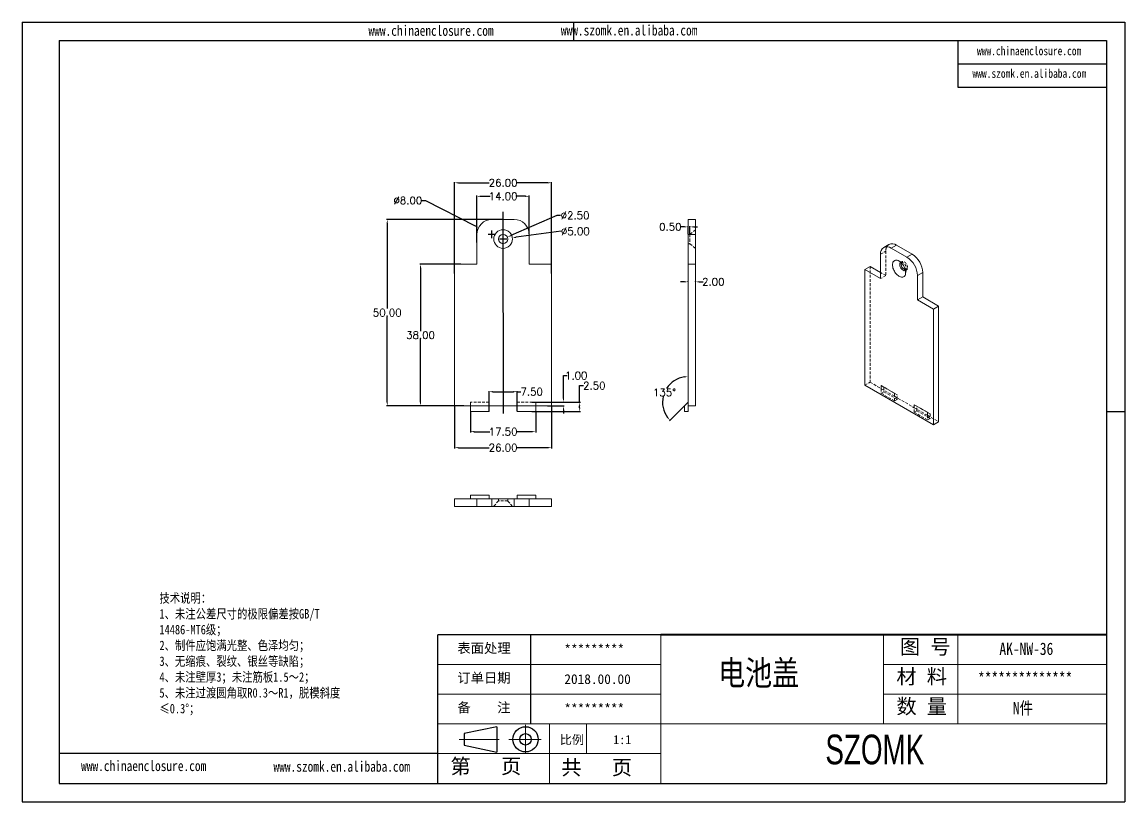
# Model space of a CAD drawing. Header units: inches. Extents: x 1813 to 4686, y 284 to 889.
# Drawn here: x 4389.9 to 4685.6, y 284.3 to 493.3 of the extents above; entities that cross this region are included whole.
import ezdxf

# ---------------------------------------------------------------- set-up
doc = ezdxf.new("R2010")
doc.units = ezdxf.units.IN
doc.header["$LTSCALE"] = 15
for name, pattern in [('CENTER2', [28.575, 19.05, -3.175, 3.175, -3.175]), ('CENTERX2', [101.6, 63.5, -12.7, 12.7, -12.7]), ('HIDDEN', [0.075, 0.05, -0.025])]:
    doc.linetypes.add(name, pattern=pattern)
doc.layers.add('文字', color=81, linetype='Continuous')
for name, color, linetype, lineweight in [('粗实线', 7, 'Continuous', 30), ('细实线', 3, 'Continuous', 9), ('细点划线', 2, 'CENTER2', 9)]:
    doc.layers.add(name, color=color, linetype=linetype, lineweight=lineweight)
doc.styles.get("Standard").update_dxf_attribs({"font": 'txt', "bigfont": 'gbcbig.shx'})
doc.styles.add('宋体', font='', dxfattribs={"width": 0.8, "height": 3.5})
doc.styles.add('长仿宋', font='', dxfattribs={"width": 0.7, "height": 4})
doc.styles.get('宋体').set_extended_font_data('SimSun')
doc.styles.get('长仿宋').set_extended_font_data('SimSun')
doc.dimstyles.new('2.5', dxfattribs={"dimtxt": 2, "dimasz": 1, "dimexe": 0.18, "dimexo": 0.0625, "dimgap": 0.09, "dimtad": 0, "dimtih": 1, "dimtoh": 1, "dimzin": 0, "dimdsep": 46, "dimtxsty": 'Standard', "dimcen": 1, "dimadec": 0, "dimazin": 2, "dimtfac": 1, "dimtofl": 0, "dimtmove": 0, "dimatfit": 3, "dimfxl": 1, "dimtolj": 1, "dimtzin": 0, "dimarcsym": 0})

# ---------------------------------------------------------------- blocks, each defined once
blk = doc.blocks.new('*D392')
at = {"color": 0, "lineweight": -2}
for p, q in [((4505.88, 390.34), (4505.88, 379.05)), ((4531.88, 390.34), (4531.88, 379.05)), ((4506.88, 379.23), (4515.12, 379.23)), ((4530.88, 379.23), (4522.63, 379.23))]:
    blk.add_line(p, q, dxfattribs=at)
at = {"color": 0}
for points in [[(4506.88, 379.4), (4506.88, 379.06), (4505.88, 379.23)], [(4530.88, 379.4), (4530.88, 379.06), (4531.88, 379.23)]]:
    blk.add_solid(points, dxfattribs=at)
at = {"layer": 'Defpoints', "color": 0}
for p in [(4505.88, 390.41), (4531.88, 390.41), (4531.88, 379.23)]:
    blk.add_point(p, dxfattribs=at)
at = {"color": 0, "insert": (4518.88, 379.23), "char_height": 2, "attachment_point": 5}
blk.add_mtext('\\A1;26.00', dxfattribs=at)
blk = doc.blocks.new('*D393')
at = {"color": 0, "lineweight": -2}
for p, q in [((4515.13, 388.97), (4515.13, 394.41)), ((4516.13, 394.23), (4521.63, 394.23)), ((4522.63, 388.97), (4522.63, 394.41)), ((4522.63, 394.23), (4523.63, 394.23))]:
    blk.add_line(p, q, dxfattribs=at)
at = {"color": 0}
for points in [[(4516.13, 394.4), (4516.13, 394.06), (4515.13, 394.23)], [(4521.63, 394.4), (4521.63, 394.06), (4522.63, 394.23)]]:
    blk.add_solid(points, dxfattribs=at)
at = {"layer": 'Defpoints', "color": 0}
for p in [(4522.63, 394.23), (4515.13, 388.91), (4522.63, 388.91)]:
    blk.add_point(p, dxfattribs=at)
at = {"color": 0, "insert": (4526.55, 394.23), "char_height": 2, "attachment_point": 5}
blk.add_mtext('\\A1;7.50', dxfattribs=at)
blk = doc.blocks.new('*D394')
at = {"color": 0, "lineweight": -2}
for p, q in [((4510.13, 388.84), (4510.13, 383.34)), ((4527.63, 388.84), (4527.63, 383.34)), ((4511.13, 383.52), (4515.29, 383.52)), ((4526.63, 383.52), (4522.47, 383.52))]:
    blk.add_line(p, q, dxfattribs=at)
at = {"color": 0}
for points in [[(4511.13, 383.69), (4511.13, 383.35), (4510.13, 383.52)], [(4526.63, 383.69), (4526.63, 383.35), (4527.63, 383.52)]]:
    blk.add_solid(points, dxfattribs=at)
at = {"layer": 'Defpoints', "color": 0}
for p in [(4510.13, 388.91), (4527.63, 388.91), (4527.63, 383.52)]:
    blk.add_point(p, dxfattribs=at)
at = {"color": 0, "insert": (4518.88, 383.52), "char_height": 2, "attachment_point": 5}
blk.add_mtext('\\A1;17.50', dxfattribs=at)
blk = doc.blocks.new('*D395')
at = {"color": 0, "lineweight": -2}
for p, q in [((4507.53, 428.41), (4496.57, 428.41)), ((4496.75, 427.41), (4496.75, 410.5)), ((4496.75, 391.41), (4496.75, 408.32)), ((4507.53, 390.41), (4496.57, 390.41))]:
    blk.add_line(p, q, dxfattribs=at)
at = {"color": 0}
for points in [[(4496.58, 427.41), (4496.91, 427.41), (4496.75, 428.41)], [(4496.58, 391.41), (4496.91, 391.41), (4496.75, 390.41)]]:
    blk.add_solid(points, dxfattribs=at)
at = {"layer": 'Defpoints', "color": 0}
for p in [(4496.75, 428.41), (4507.59, 428.41), (4507.59, 390.41)]:
    blk.add_point(p, dxfattribs=at)
at = {"color": 0, "insert": (4496.75, 409.41), "char_height": 2, "attachment_point": 5}
blk.add_mtext('\\A1;38.00', dxfattribs=at)
blk = doc.blocks.new('*D396')
at = {"color": 0, "lineweight": -2}
for p, q in [((4518.81, 440.41), (4487.64, 440.41)), ((4487.82, 439.41), (4487.82, 416.5)), ((4487.82, 391.41), (4487.82, 414.32)), ((4508.34, 390.41), (4487.64, 390.41))]:
    blk.add_line(p, q, dxfattribs=at)
at = {"color": 0}
for points in [[(4487.66, 439.41), (4487.99, 439.41), (4487.82, 440.41)], [(4487.66, 391.41), (4487.99, 391.41), (4487.82, 390.41)]]:
    blk.add_solid(points, dxfattribs=at)
at = {"layer": 'Defpoints', "color": 0}
for p in [(4487.82, 440.41), (4518.88, 440.41), (4508.41, 390.41)]:
    blk.add_point(p, dxfattribs=at)
at = {"color": 0, "insert": (4487.82, 415.41), "char_height": 2, "attachment_point": 5}
blk.add_mtext('\\A1;50.00', dxfattribs=at)
blk = doc.blocks.new('*D397')
at = {"color": 0, "lineweight": -2}
for p, q in [((4497.11, 445.48), (4498.11, 445.48)), ((4498.11, 445.48), (4511.42, 438.68)), ((4514.88, 436.41), (4516.88, 436.41)), ((4515.88, 435.41), (4515.88, 437.41))]:
    blk.add_line(p, q, dxfattribs=at)
at = {"color": 0}
blk.add_solid([(4511.5, 438.83), (4511.35, 438.53), (4512.32, 438.22)], dxfattribs=at)
at = {"layer": 'Defpoints', "color": 0}
for p in [(4512.32, 438.22), (4519.44, 434.59)]:
    blk.add_point(p, dxfattribs=at)
at = {"color": 0, "insert": (4493.35, 445.48), "char_height": 2, "attachment_point": 5}
blk.add_mtext('\\A1;∅8.00', dxfattribs=at)
blk = doc.blocks.new('*D398')
at = {"color": 0, "lineweight": -2}
for p, q in [((4511.88, 434.26), (4511.88, 446.78)), ((4512.88, 446.6), (4515.45, 446.6)), ((4524.88, 446.6), (4522.3, 446.6)), ((4525.88, 436.47), (4525.88, 446.78))]:
    blk.add_line(p, q, dxfattribs=at)
at = {"color": 0}
for points in [[(4512.88, 446.77), (4512.88, 446.43), (4511.88, 446.6)], [(4524.88, 446.77), (4524.88, 446.43), (4525.88, 446.6)]]:
    blk.add_solid(points, dxfattribs=at)
at = {"layer": 'Defpoints', "color": 0}
for p in [(4525.88, 446.6), (4525.88, 436.41), (4511.88, 434.19)]:
    blk.add_point(p, dxfattribs=at)
at = {"color": 0, "insert": (4518.88, 446.6), "char_height": 2, "attachment_point": 5}
blk.add_mtext('\\A1;14.00', dxfattribs=at)
blk = doc.blocks.new('*D399')
at = {"color": 0, "lineweight": -2}
for p, q in [((4505.88, 425.89), (4505.88, 450.4)), ((4506.88, 450.22), (4515.12, 450.22)), ((4530.88, 450.22), (4522.63, 450.22)), ((4531.88, 425.89), (4531.88, 450.4))]:
    blk.add_line(p, q, dxfattribs=at)
at = {"color": 0}
for points in [[(4506.88, 450.39), (4506.88, 450.05), (4505.88, 450.22)], [(4530.88, 450.39), (4530.88, 450.05), (4531.88, 450.22)]]:
    blk.add_solid(points, dxfattribs=at)
at = {"layer": 'Defpoints', "color": 0}
for p in [(4531.88, 450.22), (4505.88, 425.83), (4531.88, 425.83)]:
    blk.add_point(p, dxfattribs=at)
at = {"color": 0, "insert": (4518.88, 450.22), "char_height": 2, "attachment_point": 5}
blk.add_mtext('\\A1;26.00', dxfattribs=at)
blk = doc.blocks.new('*D400')
at = {"color": 0, "lineweight": -2}
for p, q in [((4533.24, 441.49), (4520.94, 436.06)), ((4534.24, 441.49), (4533.24, 441.49)), ((4517.88, 435.16), (4519.88, 435.16)), ((4518.88, 434.16), (4518.88, 436.16))]:
    blk.add_line(p, q, dxfattribs=at)
at = {"color": 0}
blk.add_solid([(4520.87, 436.21), (4521, 435.91), (4520.02, 435.66)], dxfattribs=at)
at = {"layer": 'Defpoints', "color": 0}
for p in [(4517.73, 434.65), (4520.02, 435.66)]:
    blk.add_point(p, dxfattribs=at)
at = {"color": 0, "insert": (4538.17, 441.49), "char_height": 2, "attachment_point": 5}
blk.add_mtext('\\A1;∅2.50', dxfattribs=at)
blk = doc.blocks.new('*D401')
at = {"color": 0, "lineweight": -2}
for p, q in [((4517.88, 435.16), (4519.88, 435.16)), ((4518.88, 434.16), (4518.88, 436.16)), ((4534.47, 437.22), (4522.35, 435.62))]:
    blk.add_line(p, q, dxfattribs=at)
at = {"color": 0}
blk.add_solid([(4522.33, 435.78), (4522.37, 435.45), (4521.36, 435.48)], dxfattribs=at)
at = {"layer": 'Defpoints', "color": 0}
for p in [(4516.4, 434.83), (4521.36, 435.48)]:
    blk.add_point(p, dxfattribs=at)
at = {"color": 0, "insert": (4538.23, 437.22), "char_height": 2, "attachment_point": 5}
blk.add_mtext('\\A1;∅5.00', dxfattribs=at)
blk = doc.blocks.new('*D402')
at = {"color": 0, "lineweight": -2}
for p, q in [((4539.4, 391.41), (4539.4, 395.85)), ((4539.4, 395.85), (4540.4, 395.85)), ((4526.62, 391.41), (4539.58, 391.41)), ((4539.4, 389.91), (4539.4, 390.41)), ((4526.62, 388.91), (4539.58, 388.91))]:
    blk.add_line(p, q, dxfattribs=at)
at = {"color": 0}
for points in [[(4539.24, 390.41), (4539.57, 390.41), (4539.4, 391.41)], [(4539.24, 389.91), (4539.57, 389.91), (4539.4, 388.91)]]:
    blk.add_solid(points, dxfattribs=at)
at = {"layer": 'Defpoints', "color": 0}
for p in [(4526.56, 391.41), (4539.4, 391.41), (4526.56, 388.91)]:
    blk.add_point(p, dxfattribs=at)
at = {"color": 0, "insert": (4543.33, 395.85), "char_height": 2, "attachment_point": 5}
blk.add_mtext('\\A1;2.50', dxfattribs=at)
blk = doc.blocks.new('*D403')
at = {"color": 0, "lineweight": -2}
for p, q in [((4535.06, 392.41), (4535.06, 398.54)), ((4535.06, 398.54), (4536.06, 398.54)), ((4526.68, 391.41), (4535.24, 391.41)), ((4530.8, 390.41), (4535.24, 390.41)), ((4535.06, 389.41), (4535.06, 388.41))]:
    blk.add_line(p, q, dxfattribs=at)
at = {"color": 0}
for points in [[(4534.89, 392.41), (4535.22, 392.41), (4535.06, 391.41)], [(4534.89, 389.41), (4535.22, 389.41), (4535.06, 390.41)]]:
    blk.add_solid(points, dxfattribs=at)
at = {"layer": 'Defpoints', "color": 0}
for p in [(4526.62, 391.41), (4530.74, 390.41), (4535.06, 391.41)]:
    blk.add_point(p, dxfattribs=at)
at = {"color": 0, "insert": (4538.48, 398.54), "char_height": 2, "attachment_point": 5}
blk.add_mtext('\\A1;1.00', dxfattribs=at)
blk = doc.blocks.new('*D404')
at = {"color": 0, "lineweight": -2}
for p, q in [((4567.46, 423.67), (4566.46, 423.67)), ((4568.46, 423.74), (4568.46, 423.85)), ((4570.46, 423.74), (4570.46, 423.85)), ((4571.46, 423.67), (4572.46, 423.67))]:
    blk.add_line(p, q, dxfattribs=at)
at = {"color": 0}
for points in [[(4567.46, 423.84), (4567.46, 423.51), (4568.46, 423.67)], [(4571.46, 423.84), (4571.46, 423.51), (4570.46, 423.67)]]:
    blk.add_solid(points, dxfattribs=at)
at = {"layer": 'Defpoints', "color": 0}
for p in [(4568.46, 423.67), (4570.46, 423.67), (4570.46, 423.67)]:
    blk.add_point(p, dxfattribs=at)
at = {"color": 0, "insert": (4575.22, 423.67), "char_height": 2, "attachment_point": 5}
blk.add_mtext('\\A1;2.00', dxfattribs=at)
blk = doc.blocks.new('*D405')
at = {"color": 0, "lineweight": -2}
for p, q in [((4567.46, 438.41), (4566.46, 438.41)), ((4568.46, 436.47), (4568.46, 438.59)), ((4568.96, 436.47), (4568.96, 438.59)), ((4569.96, 438.41), (4570.96, 438.41))]:
    blk.add_line(p, q, dxfattribs=at)
at = {"color": 0}
for points in [[(4567.46, 438.57), (4567.46, 438.24), (4568.46, 438.41)], [(4569.96, 438.57), (4569.96, 438.24), (4568.96, 438.41)]]:
    blk.add_solid(points, dxfattribs=at)
at = {"layer": 'Defpoints', "color": 0}
for p in [(4568.46, 438.41), (4568.46, 436.41), (4568.96, 436.41)]:
    blk.add_point(p, dxfattribs=at)
at = {"color": 0, "insert": (4563.7, 438.41), "char_height": 2, "attachment_point": 5}
blk.add_mtext('\\A1;0.50', dxfattribs=at)
blk = doc.blocks.new('*D406')
at = {"color": 0, "lineweight": -2}
blk.add_line((4567.42, 390.36), (4563.49, 386.43), dxfattribs=at)
for start, end in [(98.3683, 147.1978), (167.0779, 216.6317)]:
    blk.add_arc((4568.46, 391.41), 6.85, start, end, dxfattribs=at)
at = {"color": 0}
for points in [[(4567.45, 398.35), (4567.48, 398.02), (4568.46, 398.26)], [(4563.09, 387.43), (4562.84, 387.21), (4563.62, 386.56)]]:
    blk.add_solid(points, dxfattribs=at)
at = {"layer": 'Defpoints', "color": 0}
for p in [(4568.46, 428.41), (4563.62, 396.25), (4567.46, 390.41), (4568.46, 391.41), (4568.46, 390.41)]:
    blk.add_point(p, dxfattribs=at)
at = {"color": 0, "insert": (4562.13, 394.03), "char_height": 2, "attachment_point": 5}
blk.add_mtext('\\A1;135°', dxfattribs=at)

msp = doc.modelspace()

# ---------------------------------------------------------------- linework, layer by layer
for p, q in [((4389.941, 493.3), (4685.553, 493.3)), ((4389.941, 493.3), (4389.941, 284.282)), ((4537.747, 493.3), (4537.747, 488.324)), ((4685.553, 493.3), (4685.553, 284.282)), ((4399.894, 488.324), (4680.577, 488.324)), ((4399.894, 488.324), (4399.894, 289.258)), ((4640.764, 488.324), (4640.764, 475.882)), ((4680.577, 488.324), (4680.577, 289.258)), ((4640.764, 482.103), (4680.577, 482.103)), ((4640.764, 475.882), (4680.577, 475.882)), ((4685.553, 388.791), (4680.577, 388.791)), ((4561.137, 329.071), (4501.418, 329.071)), ((4501.418, 289.258), (4501.418, 329.071)), ((4526.301, 305.183), (4526.301, 329.071)), ((4501.418, 297.221), (4399.894, 297.221)), ((4399.894, 289.258), (4680.577, 289.258)), ((4389.941, 284.282), (4685.553, 284.282))]:
    msp.add_line(p, q)
at = {"color": 1, "linetype": 'CENTERX2'}
msp.add_line((4518.812, 442.405), (4518.88, 388.405), dxfattribs=at)
at = {"color": 7, "linetype": 'Continuous', "lineweight": 15}
for p, q in [((4521.877, 440.405), (4515.877, 440.405)), ((4568.461, 440.405), (4570.461, 440.405)), ((4568.461, 436.405), (4568.461, 440.405)), ((4570.461, 440.405), (4570.461, 436.405)), ((4511.877, 436.405), (4511.877, 428.405)), ((4525.877, 428.405), (4525.877, 436.405)), ((4570.461, 436.405), (4568.461, 436.405)), ((4568.461, 436.405), (4568.461, 428.405)), ((4570.461, 436.405), (4570.461, 428.405)), ((4622.307, 433.72), (4620.893, 432.903)), ((4624.307, 433.521), (4622.893, 432.705)), ((4627.135, 430.256), (4622.893, 432.705)), ((4628.549, 431.072), (4624.307, 433.521)), ((4620.064, 431.072), (4620.064, 424.539)), ((4627.135, 430.256), (4628.549, 431.072)), ((4505.877, 428.405), (4505.877, 390.405)), ((4511.877, 428.405), (4505.877, 428.405)), ((4531.877, 428.405), (4525.877, 428.405)), ((4531.877, 390.405), (4531.877, 428.405)), ((4568.461, 428.405), (4568.461, 390.405)), ((4570.461, 428.405), (4568.461, 428.405)), ((4570.461, 428.405), (4570.461, 390.405)), ((4615.821, 426.989), (4617.236, 427.805)), ((4615.821, 426.989), (4615.821, 395.96)), ((4620.064, 424.539), (4615.821, 426.989)), ((4620.064, 426.172), (4617.236, 427.805)), ((4631.378, 426.173), (4629.964, 425.357)), ((4631.378, 419.641), (4631.378, 426.173)), ((4629.964, 418.825), (4629.964, 425.357)), ((4631.378, 419.641), (4629.964, 418.825)), ((4634.206, 416.375), (4629.964, 418.825)), ((4635.62, 417.192), (4631.378, 419.641)), ((4634.206, 416.375), (4635.62, 417.192)), ((4635.62, 386.163), (4635.62, 417.192)), ((4634.206, 385.347), (4634.206, 416.375)), ((4615.821, 395.96), (4634.206, 385.347)), ((4505.877, 390.405), (4531.877, 390.405)), ((4510.127, 390.405), (4510.127, 388.905)), ((4515.127, 388.905), (4515.127, 390.405)), ((4522.627, 388.905), (4522.627, 390.405)), ((4527.627, 390.405), (4527.627, 388.905)), ((4568.461, 391.405), (4567.461, 390.405)), ((4567.461, 390.405), (4567.461, 388.905)), ((4570.461, 390.405), (4568.461, 390.405)), ((4568.461, 390.405), (4568.461, 388.905)), ((4510.127, 388.905), (4515.127, 388.905)), ((4527.627, 388.905), (4522.627, 388.905)), ((4567.461, 388.905), (4568.461, 388.905)), ((4634.206, 385.347), (4635.62, 386.163)), ((4505.877, 363.495), (4505.877, 365.495)), ((4511.877, 365.495), (4505.877, 365.495)), ((4510.127, 366.495), (4515.127, 366.495)), ((4510.127, 365.495), (4510.127, 366.495)), ((4511.877, 363.495), (4511.877, 365.495)), ((4511.877, 365.495), (4515.877, 365.495)), ((4515.127, 366.495), (4515.127, 365.495)), ((4515.877, 365.495), (4515.877, 363.495)), ((4521.877, 365.495), (4515.877, 365.495)), ((4521.877, 363.495), (4521.877, 365.495)), ((4521.877, 365.495), (4525.877, 365.495)), ((4522.627, 366.495), (4527.627, 366.495)), ((4522.627, 365.495), (4522.627, 366.495)), ((4525.877, 365.495), (4525.877, 363.495)), ((4531.877, 365.495), (4525.877, 365.495)), ((4527.627, 366.495), (4527.627, 365.495)), ((4531.877, 363.495), (4531.877, 365.495)), ((4511.877, 363.495), (4505.877, 363.495)), ((4515.877, 363.495), (4511.877, 363.495)), ((4521.877, 363.495), (4515.877, 363.495)), ((4525.877, 363.495), (4521.877, 363.495)), ((4531.877, 363.495), (4525.877, 363.495))]:
    msp.add_line(p, q, dxfattribs=at)
at = {"color": 7, "linetype": 'HIDDEN', "lineweight": 0}
for p, q in [((4570.461, 437.655), (4568.961, 436.405)), ((4568.461, 436.405), (4570.461, 436.405)), ((4568.961, 436.405), (4568.461, 436.405)), ((4568.961, 436.405), (4568.961, 435.155)), ((4568.961, 435.155), (4568.961, 433.905)), ((4568.461, 433.905), (4568.961, 433.905)), ((4568.961, 433.905), (4570.461, 432.655)), ((4620.064, 431.072), (4621.478, 431.888)), ((4621.478, 431.888), (4621.478, 425.356)), ((4625.938, 428.893), (4624.741, 429.368)), ((4625.803, 429.093), (4625.45, 428.888)), ((4617.236, 427.805), (4617.236, 396.776)), ((4621.478, 425.356), (4620.064, 426.172)), ((4626.699, 426.723), (4627.053, 426.927)), ((4626.76, 425.87), (4626.948, 427.144)), ((4621.478, 425.356), (4620.064, 424.539)), ((4615.821, 395.96), (4617.236, 396.776)), ((4617.236, 396.776), (4620.241, 395.042)), ((4623.776, 393.817), (4620.241, 395.858)), ((4620.241, 395.858), (4620.948, 395.45)), ((4620.241, 395.858), (4620.241, 395.042)), ((4620.241, 395.042), (4620.241, 393.817)), ((4620.241, 395.042), (4623.776, 393.001)), ((4620.948, 394.225), (4620.241, 393.817)), ((4620.241, 393.817), (4623.776, 391.776)), ((4620.948, 395.45), (4624.484, 393.409)), ((4620.948, 395.45), (4620.948, 394.225)), ((4620.948, 394.225), (4624.484, 392.184)), ((4624.484, 393.409), (4623.776, 393.817)), ((4623.776, 393.817), (4623.776, 393.001)), ((4624.484, 392.184), (4624.484, 393.409)), ((4510.127, 391.405), (4510.127, 390.405)), ((4515.127, 391.405), (4510.127, 391.405)), ((4515.127, 391.405), (4515.127, 390.405)), ((4522.627, 390.405), (4522.627, 391.405)), ((4522.627, 391.405), (4527.627, 391.405)), ((4527.627, 391.405), (4527.627, 390.405)), ((4623.776, 393.001), (4629.08, 389.939)), ((4623.776, 391.776), (4623.776, 393.001)), ((4624.484, 392.184), (4623.776, 391.776)), ((4629.08, 390.756), (4632.615, 388.715)), ((4629.08, 390.756), (4629.787, 390.347)), ((4629.08, 389.939), (4629.08, 390.756)), ((4629.787, 390.347), (4633.322, 388.306)), ((4629.787, 389.122), (4629.787, 390.347)), ((4629.08, 388.714), (4629.08, 389.939)), ((4629.08, 389.939), (4632.615, 387.898)), ((4629.787, 389.122), (4629.08, 388.714)), ((4632.615, 386.673), (4629.08, 388.714)), ((4633.322, 387.081), (4629.787, 389.122)), ((4633.322, 388.306), (4632.615, 388.715)), ((4632.615, 388.715), (4632.615, 387.898)), ((4632.615, 387.898), (4635.62, 386.163)), ((4632.615, 387.898), (4632.615, 386.673)), ((4633.322, 388.306), (4633.322, 387.081)), ((4633.322, 387.081), (4632.615, 386.673)), ((4517.627, 364.995), (4516.377, 363.495)), ((4517.627, 365.495), (4517.627, 364.995)), ((4520.127, 364.995), (4517.627, 364.995)), ((4520.127, 364.995), (4520.127, 365.495)), ((4521.377, 363.495), (4520.127, 364.995))]:
    msp.add_line(p, q, dxfattribs=at)
at = {"color": 7, "linetype": 'Continuous', "lineweight": 15, "flags": 128}
for points in [[(4623.246, 428.214), (4623.261, 428.467), (4623.304, 428.699), (4623.375, 428.906), (4623.474, 429.085), (4623.597, 429.232), (4623.744, 429.347), (4623.912, 429.426), (4624.097, 429.468), (4624.298, 429.473), (4624.511, 429.441), (4624.732, 429.372), (4624.957, 429.267), (4625.184, 429.128), (4625.407, 428.957), (4625.624, 428.757), (4625.832, 428.531), (4626.025, 428.284), (4626.202, 428.019), (4626.36, 427.74), (4626.495, 427.452), (4626.607, 427.16), (4626.692, 426.868), (4626.749, 426.582), (4626.778, 426.306), (4626.778, 426.044), (4626.749, 425.802), (4626.692, 425.582), (4626.607, 425.388), (4626.495, 425.225), (4626.36, 425.093), (4626.202, 424.996), (4626.025, 424.936), (4625.832, 424.912), (4625.624, 424.925), (4625.407, 424.976), (4625.184, 425.064), (4624.957, 425.186), (4624.732, 425.341), (4624.511, 425.527), (4624.298, 425.74), (4624.097, 425.977), (4623.912, 426.234), (4623.744, 426.507), (4623.597, 426.791), (4623.474, 427.081), (4623.375, 427.373), (4623.304, 427.663), (4623.261, 427.945), (4623.246, 428.214)], [(4625.191, 428.316), (4625.205, 428.126), (4625.247, 427.925), (4625.316, 427.72), (4625.409, 427.519), (4625.523, 427.326), (4625.656, 427.149), (4625.801, 426.993), (4625.956, 426.863), (4626.114, 426.763), (4626.271, 426.697), (4626.422, 426.667), (4626.561, 426.673), (4626.685, 426.716), (4626.721, 426.737)]]:
    msp.add_lwpolyline(points, dxfattribs=at)
at = {"color": 7, "linetype": 'HIDDEN', "lineweight": 0, "flags": 128}
for points in [[(4626.721, 426.737), (4626.79, 426.793), (4626.871, 426.903), (4626.927, 427.043), (4626.955, 427.206), (4626.955, 427.389), (4626.927, 427.586), (4626.871, 427.789), (4626.79, 427.993), (4626.685, 428.191), (4626.561, 428.377), (4626.422, 428.544), (4626.271, 428.687), (4626.114, 428.803), (4625.956, 428.886), (4625.801, 428.934), (4625.656, 428.947), (4625.523, 428.922), (4625.472, 428.901)], [(4627.312, 427.5), (4627.298, 427.69), (4627.256, 427.891), (4627.187, 428.096), (4627.094, 428.297), (4626.979, 428.49), (4626.847, 428.667), (4626.701, 428.823), (4626.547, 428.953), (4626.388, 429.053), (4626.231, 429.119), (4626.081, 429.149), (4625.941, 429.143), (4625.817, 429.1), (4625.713, 429.023), (4625.632, 428.913), (4625.583, 428.798)], [(4626.688, 426.885), (4626.701, 426.882), (4626.847, 426.869), (4626.979, 426.894), (4627.094, 426.954), (4627.187, 427.048), (4627.256, 427.174), (4627.298, 427.326), (4627.312, 427.5)]]:
    msp.add_lwpolyline(points, dxfattribs=at)
at = {"color": 7, "linetype": 'Continuous', "lineweight": 15}
for radius in [2.5, 1.25]:
    msp.add_circle((4518.877, 435.155), radius, dxfattribs=at)
for centre, radius, start, end in [((4515.877, 436.405), 4, 90, 180), ((4521.877, 436.405), 4, 0, 90), ((4621.794, 431.342), 1.751, 51.13075, 188.88), ((4623.138, 431.911), 1.99, 54.01716, 114.67238), ((4625.803, 428.381), 0.616, 122.493, 186.06771), ((4627.265, 428.493), 1.709, 169.74929, 250.24533), ((4623.839, 425.087), 6.13, 2.52416, 57.47584), ((4625.253, 425.903), 6.13, 2.52432, 57.47568)]:
    msp.add_arc(centre, radius, start, end, dxfattribs=at)
at = {"color": 7, "linetype": 'HIDDEN', "lineweight": 0}
msp.add_arc((4623.458, 432.096), 1.99, 125.32586, 185.98632, dxfattribs=at)
at = {"layer": '粗实线', "color": 7, "lineweight": 40}
msp.add_line((4680.577, 329.071), (4561.137, 329.071), dxfattribs=at)
at = {"layer": '粗实线', "color": 7}
for p, q in [((4517.155, 304.438), (4508.454, 302.594)), ((4508.454, 302.594), (4508.454, 299.517)), ((4517.155, 304.438), (4517.155, 297.62)), ((4508.454, 299.517), (4517.155, 297.62))]:
    msp.add_line(p, q, dxfattribs=at)
for radius in [3.383, 1.538]:
    msp.add_circle((4524.898, 301.056), radius, dxfattribs=at)
at = {"layer": '细实线', "color": 7}
for p, q in [((4561.137, 329.071), (4561.137, 289.258)), ((4620.857, 329.071), (4620.857, 305.183)), ((4640.764, 329.071), (4640.764, 305.351)), ((4561.137, 321.109), (4501.418, 321.109)), ((4680.577, 321.109), (4620.857, 321.109)), ((4561.137, 313.146), (4501.418, 313.146)), ((4680.577, 313.146), (4620.857, 313.146)), ((4680.577, 305.183), (4501.418, 305.183)), ((4531.278, 305.183), (4531.278, 289.258)), ((4541.231, 305.183), (4541.231, 297.221)), ((4561.137, 297.221), (4501.418, 297.221))]:
    msp.add_line(p, q, dxfattribs=at)
at = {"layer": '细点划线', "color": 7}
for p, q in [((4524.898, 304.95), (4524.898, 297.221)), ((4507.067, 301.056), (4517.821, 301.056)), ((4520.374, 301.056), (4529.117, 301.056))]:
    msp.add_line(p, q, dxfattribs=at)

# ---------------------------------------------------------------- texts
at = {"char_height": 2.61864, "width": 1488.30684, "attachment_point": 1}
for s, insert in [('{\\fSimHei|b0|i0|c134|p49;表面处理}', (4506.611, 326.812)), ('{\\fSimHei|b0|i0|c134|p49;*********}', (4535.292, 326.475)), ('{\\fSimHei|b0|i0|c134|p49;订单日期}', (4506.611, 318.849)), ('{\\fSimHei|b0|i0|c134|p49;2018.00.00}', (4535.292, 318.512)), ('{\\fSimHei|b0|i0|c134|p49;备    注}', (4506.611, 310.886)), ('{\\fSimHei|b0|i0|c134|p49;*********}', (4535.292, 310.55))]:
    msp.add_mtext(s, dxfattribs=dict(at, insert=insert))
at = {"layer": '文字', "color": 0, "attachment_point": 1, "style": '宋体'}
for s, insert, char_height, width in [('www.chinaenclosure.com', (4482.788, 492.415), 2.80284, 49.24327), ('www.szomk.en.alibaba.com', (4534.354, 492.504), 2.80284, 49.24327), ('www.chinaenclosure.com', (4645.893, 486.748), 2.3357, 41.03606), ('www.szomk.en.alibaba.com', (4644.672, 480.7), 2.3357, 41.03606), ('{\\H1.111x;技术说明：\\P1、未注公差尺寸的极限偏差按GB/T 14486-MT6级；\\P2、制件应饱满光整、色泽均匀；\\P3、无缩痕、裂纹、银丝等缺陷；\\P4、未注壁厚3；未注筋板1.5～2；\\P5、未注过渡圆角取R0.3～R1，脱模斜度≤0.3%%D；}', (4426.768, 340.21), 2.28614, 51.49403), ('{\\H1.111x;AK-NW-36}', (4651.905, 326.991), 2.98598, 34.52133), ('电池盖', (4576.51, 322.197), 6.6355, 84.83273), ('{\\H1.111x;**************}', (4646.161, 319.029), 2.98598, 34.52133), ('{\\H1.111x;N件}', (4655.516, 311.066), 2.98598, 34.52133), ('www.chinaenclosure.com', (4405.76, 295.361), 2.80284, 49.24327), ('www.szomk.en.alibaba.com', (4457.326, 295.187), 2.80284, 49.24327)]:
    msp.add_mtext(s, dxfattribs=dict(at, insert=insert, char_height=char_height, width=width))
at = {"layer": '粗实线', "insert": (4605.26, 302.332), "char_height": 7.96262, "width": 89.29295, "attachment_point": 1, "style": '长仿宋'}
msp.add_mtext('{\\fSTXinwei|b0|i0|c134|p2;SZOMK}', dxfattribs=at)
at = {"layer": '细实线', "color": 7, "attachment_point": 1}
for s, insert, char_height, width in [('{\\fSimSun|b0|i0|c134|p54;图 号}', (4625.235, 327.863), 3.98131, 19.90656), ('{\\fSimSun|b0|i0|c134|p54;材 料   }', (4624.291, 319.9), 3.98131, 19.90656), ('{\\fSimSun|b0|i0|c134|p54;数 量}', (4624.31, 311.898), 3.98131, 17.98807), ('{\\fSimSun|b0|i0|c134|p54;比例}', (4534.064, 302.168), 2.38879, 10.48603), ('{\\fSimSun|b0|i0|c134|p54;1:1}', (4548.372, 302.168), 2.38879, 10.48603), ('{\\fSimSun|b0|i0|c134|p54;第   页}', (4504.768, 295.852), 3.98131, 29.85984), ('{\\fSimSun|b0|i0|c134|p54; 共   页}', (4531.765, 295.514), 3.98131, 29.85984)]:
    msp.add_mtext(s, dxfattribs=dict(at, insert=insert, char_height=char_height, width=width))

# ---------------------------------------------------------------- dimensions: what is measured, and where the dimension line sits
for base, p1, p2, picture, middle in [((4531.877, 450.22), (4505.877, 425.825), (4531.877, 425.825), '*D399', (4518.877, 450.22)), ((4525.877, 446.6), (4511.877, 434.193), (4525.877, 436.405), '*D398', (4518.877, 446.6)), ((4568.461, 438.405), (4568.961, 436.405), (4568.461, 436.405), '*D405', (4563.705, 438.405)), ((4570.461, 423.673), (4568.461, 423.673), (4570.461, 423.673), '*D404', (4575.218, 423.673)), ((4527.627, 383.52), (4510.127, 388.905), (4527.627, 388.905), '*D394', (4518.877, 383.52))]:
    dim = msp.add_linear_dim(base=base, p1=p1, p2=p2, dimstyle='2.5')
    dim.commit()
    dim.dimension.update_dxf_attribs({"geometry": picture, "text_midpoint": middle})
for p1, p2, picture, middle in [((4519.44, 434.586), (4512.315, 438.225), '*D397', (4493.354, 445.48)), ((4517.734, 434.651), (4520.021, 435.659), '*D400', (4538.167, 441.486)), ((4516.399, 434.826), (4521.356, 435.484), '*D401', (4534.469, 437.223))]:
    dim = msp.add_diameter_dim_2p(p1=p1, p2=p2, dimstyle='2.5')
    dim.commit()
    dim.dimension.update_dxf_attribs({"geometry": picture, "text_midpoint": middle, "dimtype": 163})
for base, p1, p2, picture, middle in [((4487.822, 440.405), (4508.407, 390.405), (4518.877, 440.405), '*D396', (4487.822, 415.405)), ((4496.745, 428.405), (4507.588, 390.405), (4507.588, 428.405), '*D395', (4496.745, 409.405))]:
    dim = msp.add_linear_dim(base=base, p1=p1, p2=p2, angle=90, dimstyle='2.5')
    dim.commit()
    dim.dimension.update_dxf_attribs({"geometry": picture, "text_midpoint": middle})
dim = msp.add_angular_dim_2l(base=(4563.616, 396.251), line1=((4568.461, 428.405), (4568.461, 390.405)), line2=((4568.461, 391.405), (4567.461, 390.405)), dimstyle='2.5')
dim.commit()
dim.dimension.update_dxf_attribs({"geometry": '*D406', "text_midpoint": (4562.13, 394.028)})
for base, p1, p2, picture, middle in [((4535.055, 391.405), (4530.742, 390.405), (4526.618, 391.405), '*D403', (4538.479, 398.54)), ((4539.403, 391.405), (4526.556, 388.905), (4526.556, 391.405), '*D402', (4543.327, 395.854))]:
    dim = msp.add_linear_dim(base=base, p1=p1, p2=p2, angle=90, dimstyle='2.5')
    dim.commit()
    dim.dimension.update_dxf_attribs({"geometry": picture, "text_midpoint": middle, "dimtype": 160})
for base, p1, p2, picture, middle in [((4522.627, 394.229), (4515.127, 388.905), (4522.627, 388.905), '*D393', (4526.551, 394.229)), ((4531.877, 379.229), (4505.877, 390.405), (4531.877, 390.405), '*D392', (4518.877, 379.229))]:
    dim = msp.add_linear_dim(base=base, p1=p1, p2=p2, dimstyle='2.5')
    dim.commit()
    dim.dimension.update_dxf_attribs({"geometry": picture, "text_midpoint": middle, "dimtype": 160})

doc.saveas('drawing.dxf')
